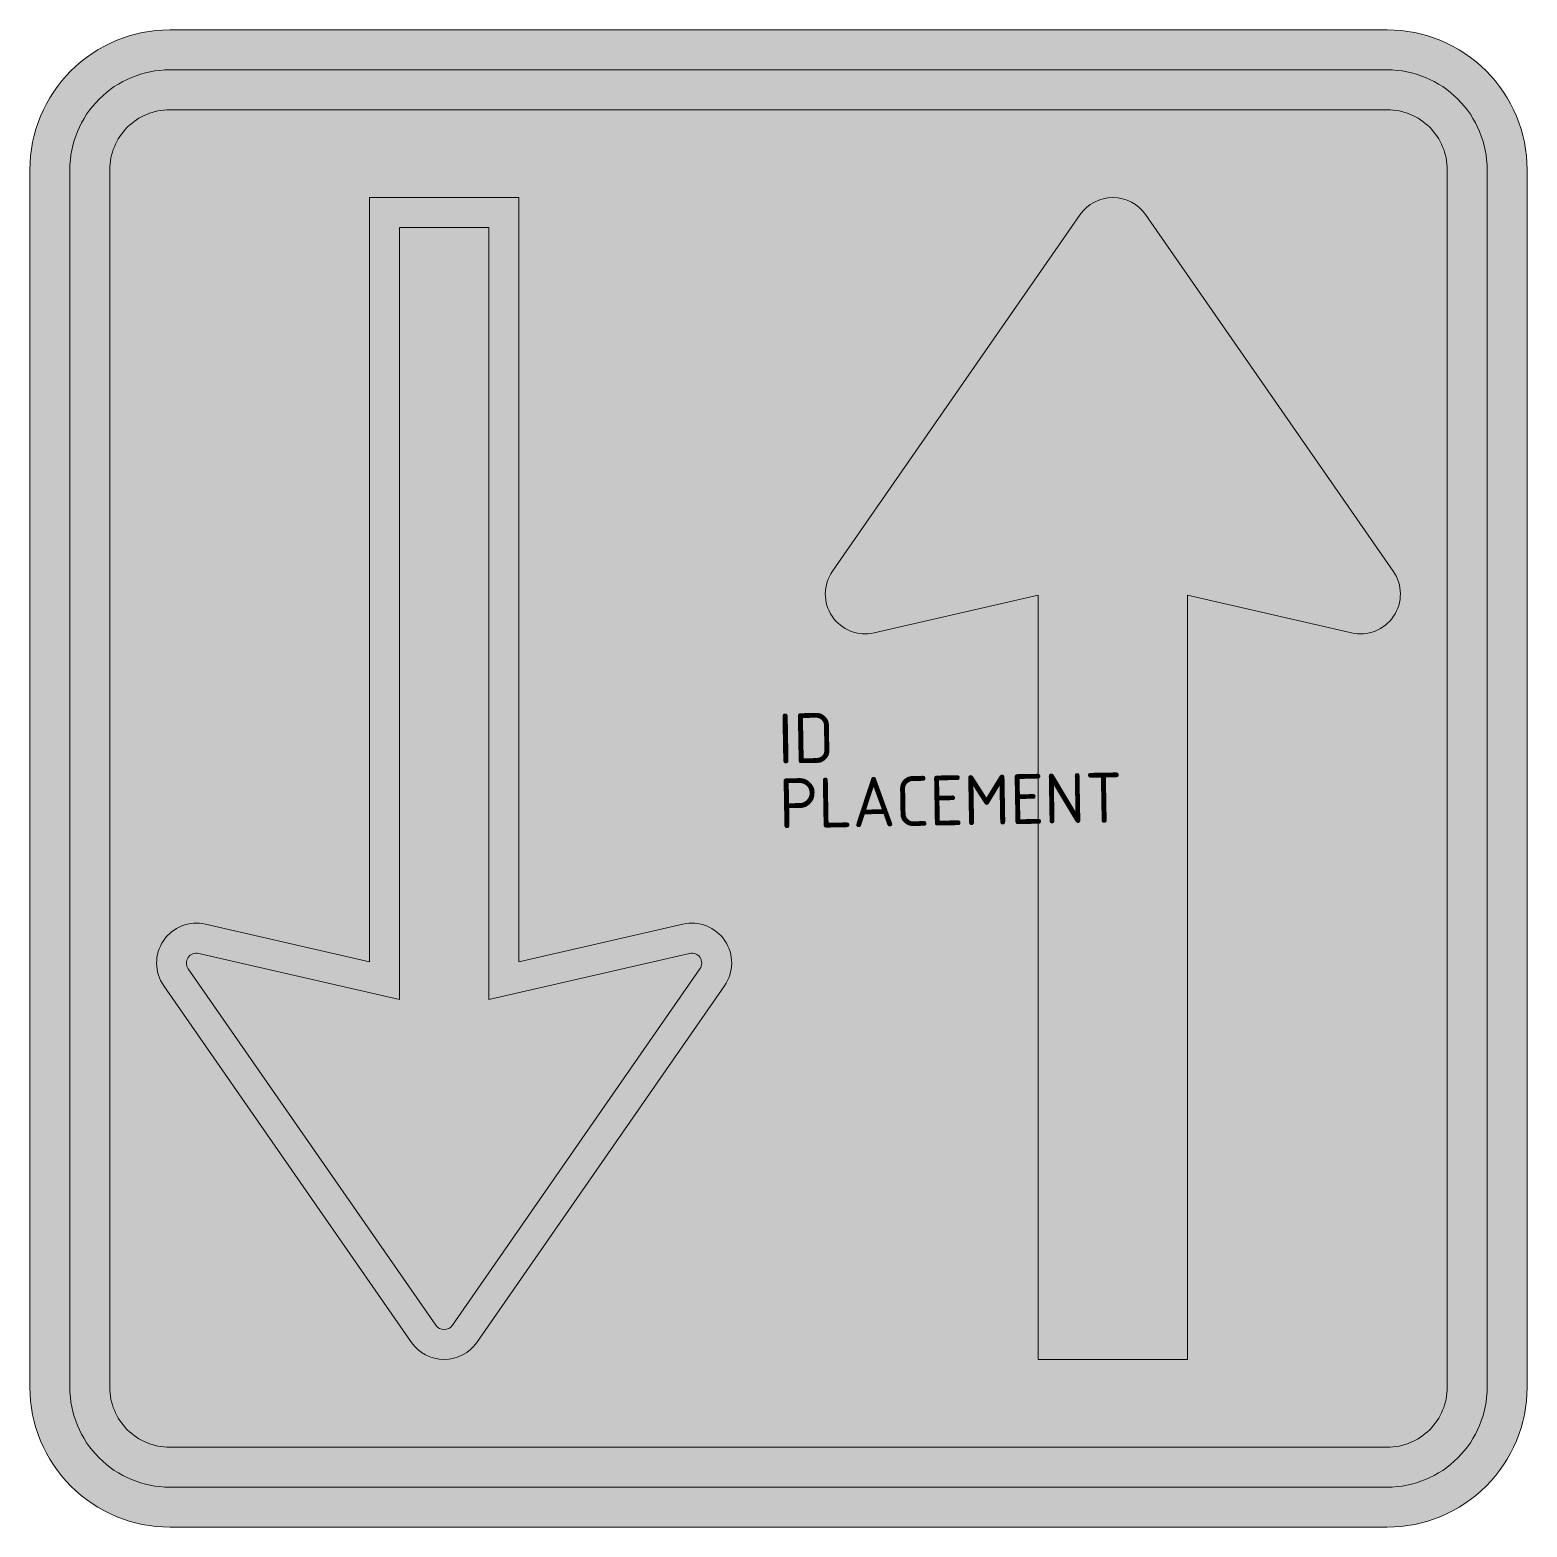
# Model space of a CAD drawing. Extents: x -3.75 to 3.75, y -3.75 to 3.75.
import ezdxf
from ezdxf.enums import TextEntityAlignment as Align

# ---------------------------------------------------------------- set-up
doc = ezdxf.new("R2010")
doc.units = 0
doc.styles.add('NLCS-ISO', font='NLCS-ISO.ttf', dxfattribs={"height": 0.25})

msp = doc.modelspace()

# ---------------------------------------------------------------- hatches: boundary and pattern name
at = {"true_color": 0x005b8c}
h = msp.add_hatch(color=146, dxfattribs=at)
h.dxf.hatch_style = 1
h.paths.add_polyline_path([(3.05, 3.75), (-3.05, 3.75, 0.414214), (-3.75, 3.05), (-3.75, 0), (-3.55, 0), (-3.55, 3.05, -0.414214), (-3.05, 3.55), (3.05, 3.55, -0.414214), (3.55, 3.05), (3.55, 0), (3.75, 0), (3.75, 3.05, 0.414214)])
at = {"true_color": 0xf1f0ea}
h = msp.add_hatch(color=7, dxfattribs=at)
h.dxf.hatch_style = 1
h.paths.add_polyline_path([(3.05, 3.55), (-3.05, 3.55, 0.414214), (-3.55, 3.05), (-3.55, 0), (-3.35, 0), (-3.35, 3.05, -0.414214), (-3.05, 3.35), (3.05, 3.35, -0.414214), (3.35, 3.05), (3.35, 0), (3.55, 0), (3.55, 3.05, 0.414214)])
at = {"true_color": 0x005b8c}
h = msp.add_hatch(color=146, dxfattribs=at)
h.dxf.hatch_style = 1
h.paths.add_polyline_path([(1.5107, 2.8246, -0.522947), (1.8393, 2.8246), (3.0798, 1.0388, -0.685562), (2.8707, 0.7298), (2.0486, 0.9188), (2.0486, 0), (3.35, 0), (3.35, 3.05, 0.414214), (3.05, 3.35), (-3.05, 3.35, 0.414214), (-3.35, 3.05), (-3.35, 0), (-2.0486, 0), (-2.0486, 2.9105), (-1.3014, 2.9105), (-1.3014, 0), (1.3014, 0), (1.3014, 0.9188), (0.4793, 0.7298, -0.685562), (0.2702, 1.0388)])
at = {"true_color": 0xf1f0ea}
h = msp.add_hatch(color=7, dxfattribs=at)
h.dxf.hatch_style = 1
h.paths.add_polyline_path([(-1.3014, 2.9105), (-2.0486, 2.9105), (-2.0486, -0.9188), (-2.8707, -0.7298, 0.685562), (-3.0798, -1.0388), (-1.8393, -2.8246, 0.522947), (-1.5107, -2.8246), (-0.2702, -1.0388, 0.685562), (-0.4793, -0.7298), (-1.3014, -0.9188)])
h.paths.add_polyline_path([(-1.8986, 2.7605), (-1.4514, 2.7605), (-1.4514, -1.1072), (-0.4457, -0.876, -0.685562), (-0.3934, -0.9532), (-1.6339, -2.739, -0.522947), (-1.7161, -2.739), (-2.9566, -0.9532, -0.685562), (-2.9043, -0.876), (-1.8986, -1.1072)], flags=16)
h = msp.add_hatch(color=7, dxfattribs=at)
h.dxf.hatch_style = 1
h.paths.add_polyline_path([(1.8393, 2.8246, 0.522947), (1.5107, 2.8246), (0.2702, 1.0388, 0.685562), (0.4793, 0.7298), (1.3014, 0.9188), (1.3014, -2.9105), (2.0486, -2.9105), (2.0486, 0.9188), (2.8707, 0.7298, 0.685562), (3.0798, 1.0388)])
at = {"true_color": 0xbb1e10}
h = msp.add_hatch(color=22, dxfattribs=at)
h.dxf.hatch_style = 1
h.paths.add_polyline_path([(-0.3934, -0.9532, 0.685562), (-0.4457, -0.876), (-1.4514, -1.1072), (-1.4514, 2.7605), (-1.8986, 2.7605), (-1.8986, -1.1072), (-2.9043, -0.876, 0.685562), (-2.9566, -0.9532), (-1.7161, -2.739, 0.522947), (-1.6339, -2.739)])
at = {"true_color": 0x005b8c}
h = msp.add_hatch(color=146, dxfattribs=at)
h.dxf.hatch_style = 1
h.paths.add_polyline_path([(-3.55, 0), (-3.75, 0), (-3.75, -3.05, 0.414214), (-3.05, -3.75), (3.05, -3.75, 0.414214), (3.75, -3.05), (3.75, 0), (3.55, 0), (3.55, -3.05, -0.414214), (3.05, -3.55), (-3.05, -3.55, -0.414214), (-3.55, -3.05)])
at = {"true_color": 0xf1f0ea}
h = msp.add_hatch(color=7, dxfattribs=at)
h.dxf.hatch_style = 1
h.paths.add_polyline_path([(-3.35, 0), (-3.55, 0), (-3.55, -3.05, 0.414214), (-3.05, -3.55), (3.05, -3.55, 0.414214), (3.55, -3.05), (3.55, 0), (3.35, 0), (3.35, -3.05, -0.414214), (3.05, -3.35), (-3.05, -3.35, -0.414214), (-3.35, -3.05)])
at = {"true_color": 0x005b8c}
h = msp.add_hatch(color=146, dxfattribs=at)
h.dxf.hatch_style = 1
h.paths.add_polyline_path([(1.3014, 0), (-1.3014, 0), (-1.3014, -0.9188), (-0.4793, -0.7298, -0.685562), (-0.2702, -1.0388), (-1.5107, -2.8246, -0.522947), (-1.8393, -2.8246), (-3.0798, -1.0388, -0.685562), (-2.8707, -0.7298), (-2.0486, -0.9188), (-2.0486, 0), (-3.35, 0), (-3.35, -3.05, 0.414214), (-3.05, -3.35), (3.05, -3.35, 0.414214), (3.35, -3.05), (3.35, 0), (2.0486, 0), (2.0486, -2.9105), (1.3014, -2.9105)])

# ---------------------------------------------------------------- linework, layer by layer
at = {"color": 146, "lineweight": 0, "true_color": 0x005b8c}
for points in [[(-3.05, -3.75), (3.05, -3.75, 0.414214), (3.75, -3.05), (3.75, 3.05, 0.414214), (3.05, 3.75), (-3.05, 3.75, 0.414214), (-3.75, 3.05), (-3.75, -3.05, 0.414214)], [(-1.3014, -0.9188), (-0.4793, -0.7298, -0.685562), (-0.2702, -1.0388), (-1.5107, -2.8246, -0.522947), (-1.8393, -2.8246), (-3.0798, -1.0388, -0.685562), (-2.8707, -0.7298), (-2.0486, -0.9188), (-2.0486, 2.9105), (-1.3014, 2.9105)], [(1.3014, 0.9188), (0.4793, 0.7298, -0.685562), (0.2702, 1.0388), (1.5107, 2.8246, -0.522947), (1.8393, 2.8246), (3.0798, 1.0388, -0.685562), (2.8707, 0.7298), (2.0486, 0.9188), (2.0486, -2.9105), (1.3014, -2.9105)]]:
    msp.add_lwpolyline(points, format="xyb", close=True, dxfattribs=at)
at = {"color": 7, "lineweight": 0, "true_color": 0xf1f0ea}
for points in [[(-3.05, -3.55), (3.05, -3.55, 0.414214), (3.55, -3.05), (3.55, 3.05, 0.414214), (3.05, 3.55), (-3.05, 3.55, 0.414214), (-3.55, 3.05), (-3.55, -3.05, 0.414214)], [(-3.05, -3.35), (3.05, -3.35, 0.414214), (3.35, -3.05), (3.35, 3.05, 0.414214), (3.05, 3.35), (-3.05, 3.35, 0.414214), (-3.35, 3.05), (-3.35, -3.05, 0.414214)], [(-1.4514, -1.1072), (-0.4457, -0.876, -0.685562), (-0.3934, -0.9532), (-1.6339, -2.739, -0.522947), (-1.7161, -2.739), (-2.9566, -0.9532, -0.685562), (-2.9043, -0.876), (-1.8986, -1.1072), (-1.8986, 2.7605), (-1.4514, 2.7605)]]:
    msp.add_lwpolyline(points, format="xyb", close=True, dxfattribs=at)

# ---------------------------------------------------------------- texts
at = {"style": 'NLCS-ISO'}
msp.add_attdef('ID', text='', height=0.25, rotation=1, dxfattribs=at).set_placement((0, 0), align=Align.BOTTOM_LEFT)
msp.add_attdef('PLACEMENT', text='', height=0.25, rotation=1, dxfattribs=at).set_placement((0, 0), align=Align.TOP_LEFT)

doc.saveas('drawing.dxf')
